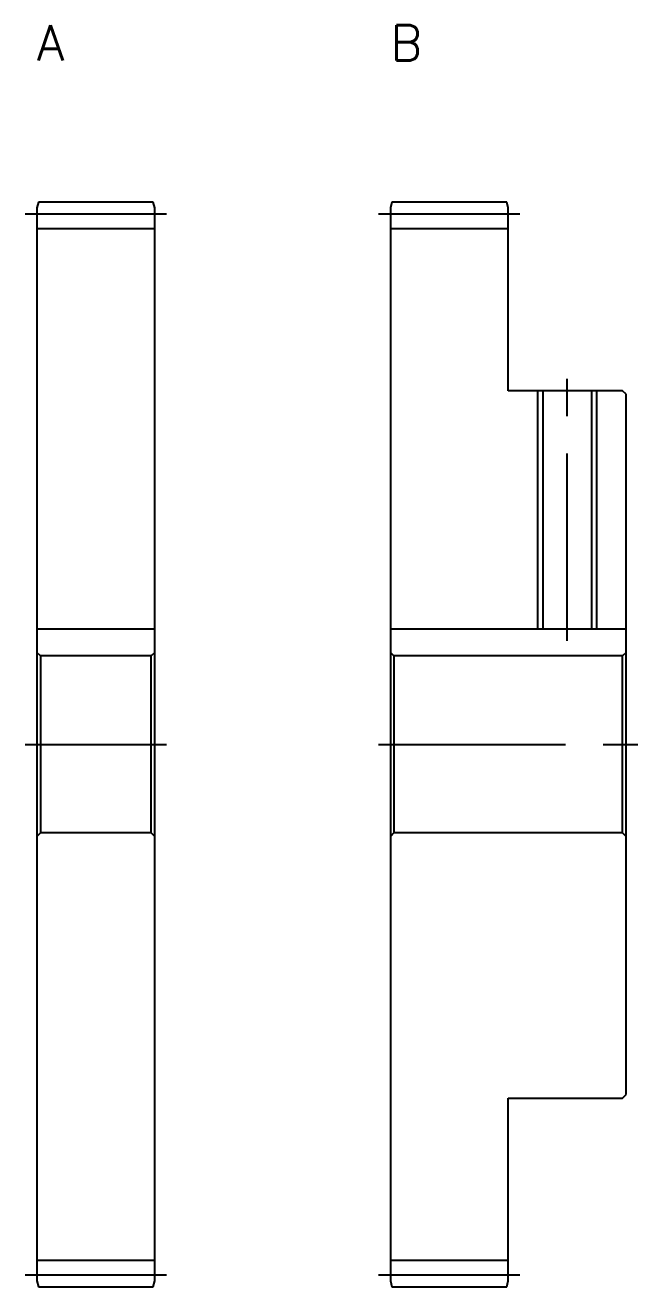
# Model space of a CAD drawing. Extents: x -1 to 163, y -13 to 117.
# Drawn here: x 111 to 163, y 10 to 117 of the extents above; entities that cross this region are included whole.
import ezdxf

# ---------------------------------------------------------------- set-up
doc = ezdxf.new("R2010")
doc.units = 0
doc.header["$LTSCALE"] = 0.5
doc.linetypes.add('CENTER', pattern=[50.8, 31.75, -6.35, 6.35, -6.35])
for name, color, linetype in [('MSM_CENTER', 1, 'CENTER'), ('MSM_CONTINUOUS', 7, 'CONTINUOUS'), ('MSM_NARROW', 5, 'CONTINUOUS'), ('MSM_PART_NUMBER', 7, 'CONTINUOUS')]:
    doc.layers.add(name, color=color, linetype=linetype)
doc.styles.get("Standard").update_dxf_attribs({"font": 'txt.shx', "height": 2, "bigfont": 'bigfont.shx'})

# ---------------------------------------------------------------- blocks, each defined once
blk = doc.blocks.new('*U6')
at = {"layer": 'MSM_PART_NUMBER'}
blk.add_text('A', height=3, dxfattribs=at).set_placement((112, 114))
blk = doc.blocks.new('*U7')
at = {"layer": 'MSM_PART_NUMBER'}
blk.add_text('B', height=3, dxfattribs=at).set_placement((142, 114))

msp = doc.modelspace()

# ---------------------------------------------------------------- linework, layer by layer
at = {"layer": 'MSM_CENTER'}
for p, q in [((111, 101), (123, 101)), ((141, 101), (153, 101)), ((157, 64.8), (157, 87)), ((111, 56), (123, 56)), ((141, 56), (163, 56)), ((111, 11), (123, 11)), ((141, 11), (153, 11))]:
    msp.add_line(p, q, dxfattribs=at)
at = {"layer": 'MSM_CONTINUOUS'}
for p, q in [((112.13, 102), (112, 101.5)), ((121.87, 102), (112.13, 102)), ((122, 101.5), (121.87, 102)), ((142.13, 102), (142, 101.5)), ((151.87, 102), (142.13, 102)), ((152, 101.5), (151.87, 102)), ((112, 101.5), (112, 10.5)), ((122, 10.5), (122, 101.5)), ((142, 101.5), (142, 10.5)), ((152, 86), (152, 101.5)), ((112, 99.75), (122, 99.75)), ((142, 99.75), (152, 99.75)), ((161.7, 86), (152, 86)), ((154.93, 86), (154.93, 65.8)), ((159.07, 86), (159.07, 65.8)), ((162, 85.7), (161.7, 86)), ((162, 26.3), (162, 85.7)), ((112, 65.8), (122, 65.8)), ((142, 65.8), (162, 65.8)), ((112.3, 63.5), (112, 63.8)), ((121.7, 63.5), (112.3, 63.5)), ((112.3, 63.5), (112.3, 48.5)), ((122, 63.8), (121.7, 63.5)), ((121.7, 48.5), (121.7, 63.5)), ((142.3, 63.5), (142, 63.8)), ((161.7, 63.5), (142.3, 63.5)), ((142.3, 63.5), (142.3, 48.5)), ((162, 63.8), (161.7, 63.5)), ((161.7, 48.5), (161.7, 63.5)), ((112.3, 48.5), (112, 48.2)), ((121.7, 48.5), (112.3, 48.5)), ((122, 48.2), (121.7, 48.5)), ((142.3, 48.5), (142, 48.2)), ((161.7, 48.5), (142.3, 48.5)), ((162, 48.2), (161.7, 48.5)), ((152, 10.5), (152, 26)), ((152, 26), (161.7, 26)), ((161.7, 26), (162, 26.3)), ((112, 12.25), (122, 12.25)), ((142, 12.25), (152, 12.25)), ((112, 10.5), (112.13, 10)), ((112.13, 10), (121.87, 10)), ((121.87, 10), (122, 10.5)), ((142, 10.5), (142.13, 10)), ((142.13, 10), (151.87, 10)), ((151.87, 10), (152, 10.5))]:
    msp.add_line(p, q, dxfattribs=at)
at = {"layer": 'MSM_NARROW'}
for p, q in [((154.5, 86), (154.5, 65.8)), ((159.5, 86), (159.5, 65.8))]:
    msp.add_line(p, q, dxfattribs=at)

# ---------------------------------------------------------------- block references
at = {"layer": 'MSM_CONTINUOUS'}
for name in ['*U6', '*U7']:
    msp.add_blockref(name, (0, 0), dxfattribs=at)

doc.saveas('drawing.dxf')
